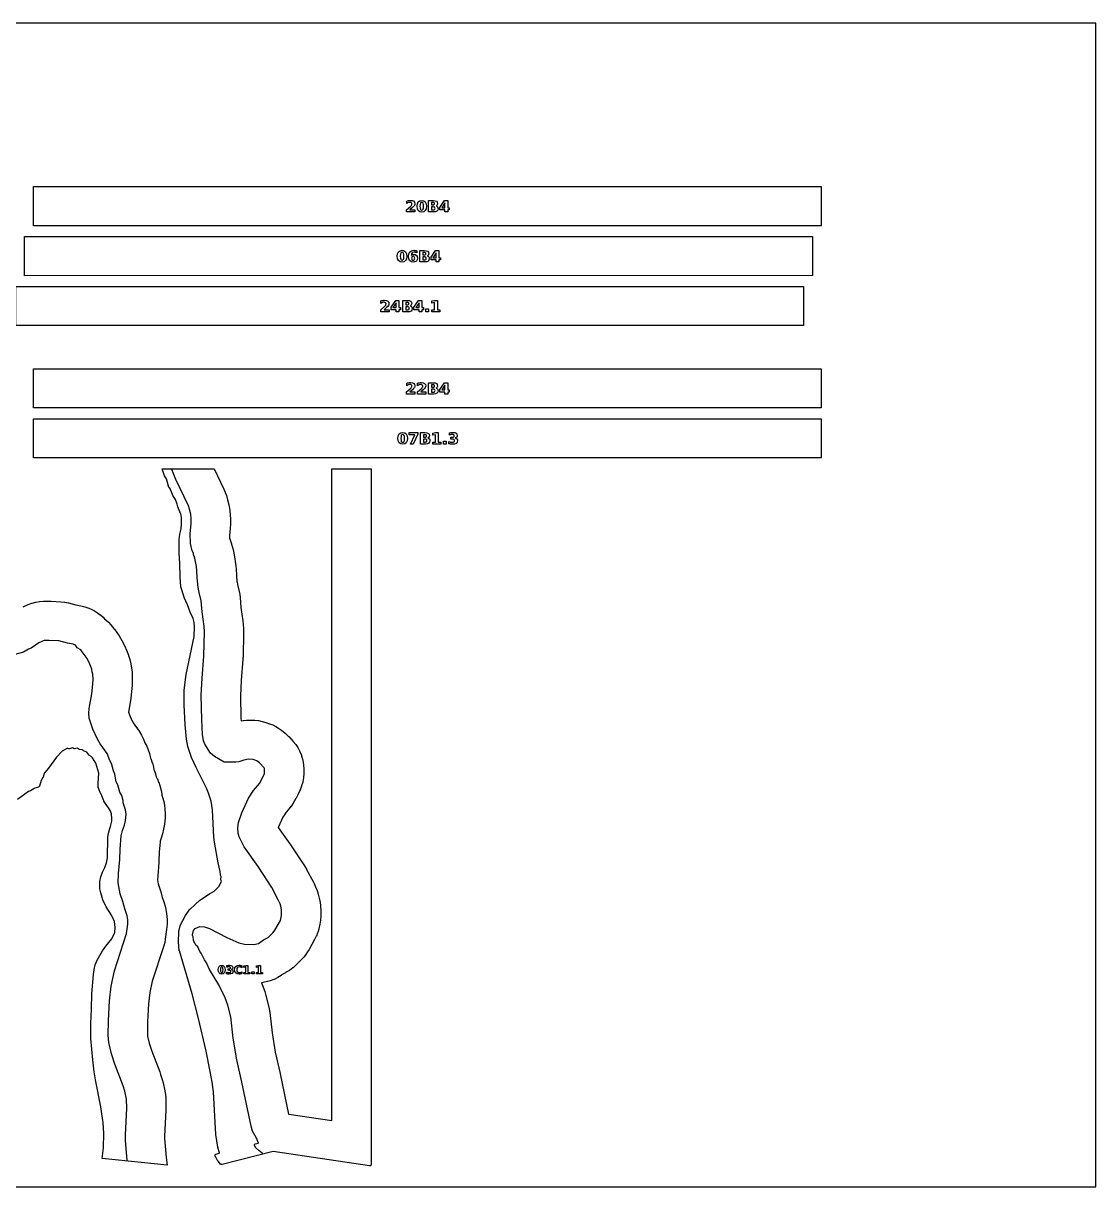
# Model space of a CAD drawing. Header units: millimetres. Extents: x 0 to 841, y 0 to 594.
# Drawn here: x 293 to 841, y 0 to 594 of the extents above; entities that cross this region are included whole.
import ezdxf

# ---------------------------------------------------------------- set-up
doc = ezdxf.new("R2010")
doc.units = ezdxf.units.MM
for name, color, linetype in [('CUT', 1, 'Continuous'), ('ENGRAVE', 5, 'Continuous'), ('SHEET_EDGE_DO_NOT_CUT', 8, 'Continuous')]:
    doc.layers.add(name, color=color, linetype=linetype)

msp = doc.modelspace()

# ---------------------------------------------------------------- linework, layer by layer
at = {"layer": 'CUT'}
for points in [[(298.62, 490.63), (298.62, 510.62), (700.84, 510.62), (700.84, 490.65), (298.62, 490.63)], [(294.12, 465.13), (294.12, 485.12), (696.34, 485.12), (696.34, 465.14), (294.12, 465.13)], [(289.62, 439.62), (289.62, 459.62), (691.84, 459.62), (691.84, 439.62), (289.62, 439.62)], [(298.62, 397.62), (298.62, 417.62), (700.84, 417.62), (700.84, 397.62), (298.62, 397.62)], [(700.84, 392.12), (700.84, 372.12), (298.62, 372.12), (298.62, 392.12), (700.84, 392.12)], [(471.03, 11.44), (471.03, 11.38), (471.02, 11.33), (471, 11.28), (470.91, 11.02), (470.89, 10.97), (470.87, 10.92), (470.84, 10.88), (470.81, 10.84), (470.77, 10.8), (470.73, 10.77), (470.69, 10.74), (470.65, 10.71), (470.61, 10.69), (470.56, 10.67), (470.5, 10.65), (470.45, 10.64), (470.41, 10.63), (470.36, 10.63), (470.31, 10.63), (470.26, 10.63), (421.04, 18.03), (421.03, 18.03), (421.02, 18.03), (394.91, 11.3), (394.86, 11.29), (394.8, 11.28), (394.75, 11.29), (394.69, 11.29), (394.56, 11.32), (394.5, 11.33), (394.45, 11.35), (394.4, 11.37), (394.36, 11.4), (394.22, 11.5), (394.18, 11.53), (394.14, 11.57), (392.88, 13), (392.85, 13.04), (392.82, 13.09), (391.51, 15.36), (391.49, 15.4), (391.47, 15.44), (391.46, 15.48), (391.45, 15.52), (391.37, 15.96), (391.37, 16.01), (391.37, 16.06), (391.37, 16.11), (391.38, 16.16), (391.39, 16.21), (391.41, 16.27), (391.43, 16.32), (391.46, 16.36), (391.48, 16.4), (391.51, 16.44), (391.55, 16.47), (391.58, 16.51), (391.62, 16.54), (391.65, 16.56), (391.69, 16.59), (391.74, 16.6), (391.78, 16.62), (393.59, 17.14), (393.6, 17.15), (393.6, 17.16), (392.83, 20.24), (392.82, 20.28), (391.73, 26.64), (391.72, 26.7), (390.5, 48.41), (390.49, 48.43), (389.86, 53.44), (389.86, 53.45), (388.9, 58.8), (388.9, 58.81), (386.83, 69.22), (386.83, 69.23), (382.89, 85.93), (382.89, 85.93), (379.63, 98.44), (379.62, 98.44), (373.11, 120.36), (373.09, 120.41), (373.09, 120.45), (372.62, 124.97), (372.61, 125.01), (372.61, 125.05), (372.85, 130.21), (372.85, 130.25), (372.86, 130.29), (373.51, 133.27), (373.52, 133.31), (373.54, 133.35), (373.56, 133.39), (376.2, 138.45), (376.24, 138.51), (378.51, 141.65), (378.54, 141.69), (378.57, 141.73), (383.5, 146.31), (383.53, 146.34), (383.57, 146.37), (388.5, 149.57), (388.53, 149.59), (390.91, 150.94), (390.92, 150.95), (390.93, 150.95), (393.41, 153.43), (393.42, 153.43), (393.42, 153.44), (394.58, 155.92), (394.58, 155.93), (394.58, 155.95), (394.36, 156.7), (394.35, 156.75), (394.34, 156.8), (394.34, 156.85), (394.38, 158.42), (394.38, 158.43), (394.38, 158.44), (394.13, 158.99), (394.11, 159.03), (394.1, 159.07), (394.09, 159.12), (394.08, 159.16), (393.93, 160.94), (393.92, 160.98), (392.92, 165.33), (392.92, 165.36), (391.01, 175.94), (391.01, 175.98), (390.73, 178.44), (390.73, 178.47), (389.99, 192.37), (389.99, 192.38), (389.41, 196.8), (389.41, 196.81), (389.41, 196.83), (388.07, 200.91), (388.07, 200.93), (387.01, 203.41), (387, 203.43), (381.65, 214.01), (381.64, 214.03), (379.34, 219.16), (379.33, 219.21), (377.47, 224.77), (377.45, 224.83), (376.72, 228.45), (376.72, 228.51), (376.1, 235.94), (376.1, 235.95), (375.55, 245.89), (375.55, 245.93), (375.61, 253.45), (375.62, 253.5), (376.56, 261.47), (376.57, 261.52), (380.75, 280.92), (380.75, 280.93), (380.75, 280.94), (380.92, 285.78), (380.92, 285.82), (380.69, 288.08), (380.68, 288.09), (380.68, 288.1), (380.16, 290.05), (380.16, 290.06), (380.16, 290.07), (378.59, 293.38), (378.57, 293.42), (377.21, 297.12), (377.21, 297.14), (375.51, 300.85), (375.48, 300.92), (373.89, 306.31), (373.88, 306.37), (373.87, 306.42), (373.59, 310.99), (373.58, 311.01), (373.39, 318.29), (373.39, 318.3), (373.03, 323.44), (373.03, 323.47), (372.98, 330.31), (372.99, 330.37), (373.31, 333.15), (373.32, 333.21), (373.96, 335.9), (373.97, 335.93), (374.27, 338.39), (374.27, 338.43), (374.25, 341.64), (374.25, 341.65), (374.25, 341.67), (373.78, 343.67), (373.78, 343.68), (373.77, 343.69), (372.3, 347.08), (372.28, 347.14), (372.27, 347.2), (372.06, 348.42), (372.06, 348.43), (372.05, 348.44), (371.13, 350.91), (371.12, 350.92), (371.12, 350.93), (370.06, 352.38), (370.03, 352.43), (370.01, 352.48), (368.54, 356.05), (368.53, 356.06), (368.52, 356.07), (367.62, 357.46), (367.59, 357.51), (367.57, 357.55), (367.56, 357.6), (366.48, 361.36), (366.47, 361.37), (366.46, 361.39), (365.59, 362.94), (365.57, 362.97), (365.56, 363.01), (364.27, 366.5), (390.87, 366.5), (395.77, 356.22), (395.78, 356.2), (396.48, 354.53), (396.49, 354.51), (397.1, 352.85), (397.11, 352.82), (397.76, 350.71), (397.77, 350.68), (398.38, 348.2), (398.38, 348.17), (398.86, 345.38), (398.87, 345.35), (399.11, 342.92), (399.11, 342.9), (399.2, 340.98), (399.2, 340.95), (399.2, 338.49), (399.2, 338.46), (399.06, 336.07), (399.06, 336.04), (398.63, 332.52), (398.63, 332.51), (398.63, 332.5), (398.67, 331.17), (398.67, 331.16), (398.67, 331.15), (399.02, 330.33), (399.04, 330.28), (399.68, 328.18), (399.69, 328.13), (399.7, 328.09), (400.26, 326.44), (400.27, 326.39), (400.68, 324.64), (400.69, 324.62), (401.47, 320.44), (401.48, 320.43), (401.65, 319.31), (401.66, 319.29), (401.94, 317.07), (401.95, 317.05), (402.1, 315.26), (402.1, 315.24), (402.21, 312.2), (402.21, 312.19), (402.53, 308.65), (402.54, 308.62), (402.73, 307.57), (402.73, 307.55), (403.63, 303.89), (403.63, 303.87), (403.94, 302.36), (403.95, 302.32), (404.14, 300.78), (404.14, 300.77), (404.56, 295.75), (404.56, 295.74), (405.57, 288.86), (405.57, 288.84), (405.74, 287.25), (405.74, 287.23), (405.9, 284.75), (405.9, 284.73), (405.94, 282.93), (405.94, 282.91), (405.61, 270.42), (405.6, 270.41), (405.55, 269.42), (405.55, 269.41), (404.71, 258.38), (404.71, 258.37), (404.31, 250.63), (404.31, 250.62), (404.58, 239.15), (404.58, 239.14), (404.64, 237.9), (404.64, 237.88), (404.65, 237.89), (405.75, 238.08), (405.79, 238.08), (407.44, 238.23), (407.48, 238.23), (409.15, 238.23), (409.17, 238.23), (411.55, 238.13), (411.58, 238.13), (413.49, 237.96), (413.54, 237.95), (415.42, 237.59), (415.47, 237.58), (417.32, 237.04), (417.34, 237.03), (419.17, 236.39), (419.19, 236.38), (420.76, 235.76), (420.8, 235.75), (422.29, 235), (422.33, 234.98), (423.77, 234.09), (423.79, 234.08), (425.26, 233.09), (425.28, 233.07), (427.16, 231.63), (427.21, 231.59), (428.9, 229.94), (428.92, 229.92), (431.28, 227.31), (431.3, 227.3), (432.5, 225.83), (432.53, 225.79), (433.58, 224.22), (433.61, 224.18), (434.5, 222.52), (434.53, 222.48), (435.26, 220.74), (435.27, 220.69), (435.84, 218.88), (435.84, 218.85), (435.95, 218.45), (435.95, 218.43), (436.29, 216.82), (436.3, 216.78), (436.51, 215.15), (436.51, 215.11), (436.58, 213.46), (436.58, 213.44), (436.58, 210.95), (436.58, 210.92), (436.47, 208.81), (436.46, 208.76), (436.12, 206.68), (436.11, 206.63), (435.55, 204.6), (435.53, 204.55), (434.75, 202.58), (434.74, 202.56), (433.61, 200.1), (433.6, 200.07), (432.67, 198.3), (432.66, 198.28), (431.19, 195.78), (431.18, 195.77), (430.36, 194.49), (430.34, 194.46), (429.42, 193.26), (429.41, 193.24), (427.13, 190.47), (427.12, 190.45), (425.97, 188.7), (425.96, 188.7), (425.96, 188.69), (423.66, 183.67), (423.65, 183.64), (423.6, 183.48), (423.59, 183.47), (423.6, 183.46), (429.59, 174.99), (429.6, 174.99), (429.93, 174.51), (429.93, 174.5), (437, 163.87), (437.01, 163.85), (438.07, 162.06), (438.08, 162.04), (441.52, 155.46), (441.53, 155.46), (441.86, 154.79), (441.86, 154.78), (442.67, 153.09), (442.68, 153.07), (443.43, 151.25), (443.45, 151.2), (444.02, 149.32), (444.03, 149.29), (444.51, 147.35), (444.51, 147.33), (444.93, 145.12), (444.93, 145.09), (445.13, 143.56), (445.14, 143.52), (445.3, 140.77), (445.3, 140.74), (445.27, 138.24), (445.27, 138.22), (445.15, 136.17), (445.14, 136.12), (444.8, 134.1), (444.79, 134.07), (444.24, 131.59), (444.24, 131.57), (443.74, 129.75), (443.72, 129.7), (443.05, 127.94), (443.03, 127.9), (442.19, 126.2), (442.18, 126.18), (439.4, 121.2), (439.39, 121.19), (438.6, 119.88), (438.58, 119.85), (437.68, 118.61), (437.67, 118.6), (436.77, 117.45), (436.76, 117.43), (435.31, 115.78), (435.29, 115.76), (432.83, 113.24), (432.81, 113.22), (431.17, 111.73), (431.13, 111.7), (429.35, 110.41), (429.3, 110.38), (427.37, 109.29), (427.35, 109.28), (426.32, 108.77), (426.31, 108.77), (426.31, 108.76), (425.14, 107.93), (425.12, 107.92), (423.36, 106.8), (423.31, 106.78), (421.46, 105.86), (421.41, 105.84), (419.47, 105.12), (419.42, 105.11), (417.4, 104.6), (417.37, 104.59), (415, 104.13), (414.99, 104.13), (414.99, 104.11), (415.33, 103.33), (415.34, 103.31), (416.68, 99.63), (416.68, 99.61), (417.28, 97.67), (417.29, 97.65), (418.79, 91.69), (418.8, 91.65), (419.28, 89.02), (419.28, 88.99), (420.44, 78.64), (420.44, 78.63), (422.06, 68.67), (422.06, 68.66), (424.51, 57.85), (424.51, 57.85), (424.57, 57.58), (424.57, 57.57), (428.91, 37.09), (428.91, 37.08), (428.93, 37.07), (451.02, 33.75), (451.03, 33.75), (451.03, 33.76), (451.03, 366.5), (471.03, 366.5), (471.03, 11.44)]]:
    msp.add_lwpolyline(points, close=True, dxfattribs=at)
msp.add_lwpolyline([(293.36, 296.05), (295.97, 297.2), (295.99, 297.21), (297.83, 297.91), (297.88, 297.93), (299.76, 298.43), (299.81, 298.45), (301.74, 298.76), (301.79, 298.77), (303.75, 298.89), (303.78, 298.89), (306.28, 298.93), (306.3, 298.93), (307.62, 298.9), (307.64, 298.9), (312.61, 298.63), (312.63, 298.63), (314.51, 298.44), (314.55, 298.43), (316.4, 298.06), (316.42, 298.05), (320.24, 297.09), (320.26, 297.09), (322.72, 296.61), (322.75, 296.61), (324.81, 296.09), (324.86, 296.07), (326.86, 295.34), (326.88, 295.33), (328.1, 294.8), (328.12, 294.79), (329.72, 294.01), (329.76, 293.98), (331.29, 293.06), (331.32, 293.04), (332.75, 291.98), (332.79, 291.95), (334.12, 290.77), (334.15, 290.73), (334.83, 290), (334.84, 290), (334.85, 289.99), (335.52, 289.49), (335.55, 289.46), (336.87, 288.26), (336.91, 288.23), (338.12, 286.91), (338.14, 286.9), (338.86, 286.03), (338.87, 286.02), (339.9, 284.68), (339.91, 284.67), (342.31, 281.26), (342.33, 281.23), (343.74, 278.89), (343.76, 278.86), (345.22, 276.01), (345.23, 275.99), (346.14, 273.96), (346.15, 273.93), (347.14, 271.32), (347.15, 271.3), (347.81, 269.18), (347.83, 269.12), (348.25, 266.94), (348.26, 266.91), (348.27, 266.83), (348.27, 266.81), (348.69, 264.97), (348.7, 264.91), (348.95, 262.65), (348.95, 262.62), (349.07, 260.15), (349.07, 260.13), (349.08, 258.49), (349.08, 258.47), (349, 255.99), (349, 255.97), (348.88, 254.37), (348.88, 254.35), (348.31, 249.38), (348.31, 249.36), (348.14, 248.22), (348.14, 248.2), (347.12, 242.37), (347.12, 242.36), (347.12, 242.35), (347.62, 240.88), (347.63, 240.86), (348.91, 237.99), (348.93, 237.97), (349.57, 236.86), (349.58, 236.85), (352.58, 232.54), (352.6, 232.51), (353.79, 230.57), (353.82, 230.52), (354.78, 228.44), (354.79, 228.42), (355.48, 226.67), (355.49, 226.64), (356.43, 224.94), (356.45, 224.89), (357.23, 223.08), (357.24, 223.03), (357.84, 221.13), (357.84, 221.1), (358.41, 218.88), (358.42, 218.88), (358.42, 218.87), (358.51, 218.65), (358.52, 218.63), (359.3, 216.49), (359.32, 216.44), (359.85, 214.23), (359.86, 214.2), (360.07, 213), (360.08, 212.99), (360.08, 212.98), (360.23, 212.65), (360.24, 212.61), (360.84, 210.89), (360.85, 210.87), (361.32, 209.29), (361.32, 209.28), (361.33, 209.27), (361.85, 208.27), (361.87, 208.23), (362.53, 206.61), (362.55, 206.57), (363.07, 204.89), (363.08, 204.87), (363.74, 202.33), (363.75, 202.3), (364.14, 200.47), (364.14, 200.42), (364.2, 199.94), (364.2, 199.92), (364.2, 199.91), (364.69, 198.4), (364.69, 198.37), (365.15, 196.65), (365.16, 196.61), (365.47, 194.86), (365.47, 194.83), (365.73, 192.79), (365.73, 192.76), (365.88, 190.6), (365.88, 190.54), (365.8, 188.37), (365.79, 188.34), (365.49, 185.14), (365.48, 185.11), (365.08, 182.61), (365.07, 182.58), (364.52, 180.16), (364.51, 180.13), (363.9, 178), (363.89, 177.97), (363.36, 176.46), (363.35, 176.43), (363.26, 176.03), (363.26, 176), (362.78, 171.01), (362.78, 171), (362.63, 166.47), (362.63, 166.46), (362.58, 165.62), (362.58, 165.61), (362.06, 158.7), (362.06, 158.69), (361.98, 156.68), (361.98, 156.67), (361.98, 156.65), (362.35, 154.68), (362.36, 154.64), (363.21, 152.11), (363.22, 152.09), (363.66, 150.6), (363.66, 150.58), (364.41, 147.65), (364.41, 147.63), (365.33, 145.04), (365.34, 145.01), (365.86, 143.29), (365.87, 143.25), (366.23, 141.48), (366.24, 141.46), (366.55, 139.46), (366.56, 139.44), (366.74, 137.94), (366.74, 137.9), (366.8, 136.39), (366.8, 136.37), (366.81, 134.1), (366.81, 134.06), (366.62, 131.28), (366.61, 131.25), (365.94, 126.45), (365.94, 126.43), (365.63, 124.73), (365.62, 124.69), (365.15, 123.03), (365.15, 123.01), (359.29, 105.01), (359.29, 104.99), (357.97, 99.12), (357.96, 99.09), (357.32, 93.32), (357.32, 93.3), (356.89, 84.26), (356.89, 84.26), (356.77, 78.22), (356.77, 78.19), (356.9, 76.87), (356.9, 76.84), (357.7, 73.25), (357.71, 73.23), (359.01, 69.26), (359.02, 69.25), (363.09, 58.63), (363.1, 58.62), (363.53, 57.36), (363.54, 57.34), (364.33, 54.76), (364.34, 54.74), (364.77, 53.1), (364.77, 53.08), (365.68, 48.88), (365.69, 48.86), (365.99, 47.06), (365.99, 47.01), (366.13, 45.19), (366.13, 45.16), (366.25, 40.71), (366.25, 40.69), (366.23, 39.19), (366.23, 39.17), (365.57, 25.85), (365.57, 25.83), (365.58, 24.59), (365.58, 24.57), (366.31, 14.97), (366.31, 14.95), (366.8, 10.98), (366.81, 10.95), (366.81, 10.93), (333.7, 14.33), (334.32, 19.81), (334.32, 19.81), (334.32, 19.83), (334.5, 27.37), (334.5, 27.39), (334.16, 32.63), (334.16, 32.65), (333.04, 40.81), (333.04, 40.82), (330.31, 54.53), (330.3, 54.55), (329.65, 58.58), (329.64, 58.6), (328.89, 64.8), (328.89, 64.82), (327.95, 75.74), (327.95, 75.78), (327.84, 83.35), (327.84, 83.38), (328.22, 90.83), (328.22, 90.84), (328.39, 98.37), (328.39, 98.4), (329.21, 108.34), (329.21, 108.36), (329.56, 110.82), (329.57, 110.87), (330.18, 113.27), (330.2, 113.33), (331.11, 115.63), (331.12, 115.67), (331.14, 115.71), (333.92, 120.37), (333.93, 120.4), (335.58, 122.76), (335.6, 122.79), (338.59, 126.48), (338.6, 126.49), (338.6, 126.5), (340.13, 129.81), (340.14, 129.82), (340.14, 129.84), (340.41, 132.29), (340.41, 132.31), (340.41, 132.32), (340.02, 135.36), (340.02, 135.37), (340.02, 135.38), (338.45, 138.66), (338.43, 138.69), (335.76, 142.86), (335.72, 142.92), (334.11, 146.41), (334.09, 146.47), (332.96, 150.06), (332.95, 150.11), (332.55, 152.1), (332.54, 152.15), (332.54, 152.2), (332.57, 155.69), (332.57, 155.73), (332.58, 155.77), (332.98, 158.16), (332.99, 158.2), (333, 158.24), (333.81, 160.55), (333.84, 160.61), (335.03, 162.99), (335.04, 163.01), (335.99, 165.41), (335.99, 165.42), (335.99, 165.43), (336.43, 167.88), (336.43, 167.89), (336.43, 167.9), (336.67, 178.22), (336.67, 178.26), (336.89, 180.44), (336.9, 180.48), (336.91, 180.52), (337.53, 182.83), (337.54, 182.87), (337.56, 182.91), (338.01, 183.87), (338.01, 183.88), (338.02, 183.9), (338.63, 186.64), (338.63, 186.65), (338.63, 186.66), (338.7, 187.77), (338.7, 187.78), (338.7, 187.78), (338.46, 190.3), (338.46, 190.31), (338.45, 190.32), (337.81, 192.03), (337.81, 192.04), (337.8, 192.05), (337.28, 192.93), (337.27, 192.94), (334.52, 196.9), (334.49, 196.95), (334.46, 197), (333.16, 200.38), (333.15, 200.41), (332.32, 201.98), (332.31, 202.01), (332.29, 202.05), (331.76, 203.62), (331.74, 203.67), (331.73, 203.71), (331.73, 203.76), (331.62, 206.02), (331.63, 206.08), (331.96, 211.08), (331.96, 211.09), (331.96, 211.1), (330.48, 216.26), (330.48, 216.27), (330.47, 216.28), (328.76, 218.93), (328.76, 218.94), (328.75, 218.95), (328.1, 219.63), (328.09, 219.63), (328.09, 219.64), (326.96, 220.33), (326.92, 220.36), (326.88, 220.39), (326.85, 220.42), (326.82, 220.46), (325.81, 221.85), (325.8, 221.86), (325.79, 221.87), (324.11, 222.62), (324.05, 222.65), (324.01, 222.68), (323.42, 223.12), (323.42, 223.13), (323.4, 223.13), (322.11, 223.27), (322.07, 223.27), (322.02, 223.29), (321.97, 223.3), (321.93, 223.32), (320.99, 223.83), (320.97, 223.83), (320.96, 223.83), (319.65, 223.57), (319.61, 223.56), (319.56, 223.56), (319.51, 223.56), (319.46, 223.56), (319.42, 223.58), (319.37, 223.59), (319.33, 223.61), (318.49, 224.03), (318.48, 224.03), (318.47, 224.03), (316.97, 223.65), (316.93, 223.64), (316.88, 223.63), (316.83, 223.63), (316.78, 223.64), (316.73, 223.65), (315.96, 223.83), (315.95, 223.83), (315.94, 223.83), (313.3, 222.36), (313.28, 222.36), (313.28, 222.35), (310.46, 219.37), (310.44, 219.35), (306.28, 213.76), (306.27, 213.74), (304.35, 211.41), (304.33, 211.39), (304.04, 210.93), (304.04, 210.92), (304.03, 210.91), (303.51, 209.03), (303.49, 208.98), (303.47, 208.94), (303.45, 208.9), (302.57, 207.46), (302.56, 207.44), (302.56, 207.43), (301.67, 204.59), (301.65, 204.53), (301.63, 204.48), (301.54, 204.33), (301.51, 204.3), (301.48, 204.26), (301.45, 204.22), (301.41, 204.19), (301.38, 204.17), (301.23, 204.08), (301.18, 204.05), (301.12, 204.03), (298.76, 203.23), (298.75, 203.22), (298.74, 203.22), (297.15, 202.17), (297.1, 202.14), (297.05, 202.11), (296.09, 201.76), (296.08, 201.76), (296.07, 201.75), (290.41, 197.77)], dxfattribs=at)
at = {"layer": 'ENGRAVE'}
for points in [[(490.82, 498.77), (493.39, 498.77), (493.39, 497.66), (489.15, 497.66), (489.15, 498.77), (491.28, 500.65), (491.53, 500.9), (491.7, 501.15), (491.8, 501.4), (491.84, 501.66), (491.77, 502.03), (491.56, 502.32), (491.24, 502.51), (490.83, 502.57), (490.46, 502.54), (490.06, 502.42), (489.63, 502.24), (489.17, 501.98), (489.17, 503.26), (489.67, 503.41), (490.17, 503.51), (490.66, 503.58), (491.14, 503.6), (492.07, 503.49), (492.77, 503.14), (493.21, 502.59), (493.35, 501.86), (493.29, 501.4), (493.11, 500.97), (492.72, 500.49), (492.07, 499.86), (490.82, 498.77)], [(499.27, 500.57), (499.11, 499.29), (498.64, 498.34), (497.89, 497.75), (496.87, 497.55), (495.85, 497.75), (495.09, 498.34), (494.62, 499.29), (494.47, 500.57), (494.62, 501.86), (495.09, 502.81), (495.85, 503.4), (496.87, 503.6), (497.89, 503.4), (498.64, 502.81), (499.11, 501.86), (499.27, 500.57)], [(497.77, 500.59), (497.71, 501.52), (497.56, 502.13), (497.29, 502.46), (496.87, 502.57), (496.46, 502.46), (496.18, 502.13), (496.02, 501.52), (495.97, 500.59), (496.02, 499.64), (496.18, 499.03), (496.46, 498.69), (496.87, 498.57), (497.28, 498.69), (497.56, 499.03), (497.71, 499.64), (497.77, 500.59)], [(504.17, 500.79), (504.6, 500.58), (504.92, 500.27), (505.12, 499.84), (505.19, 499.34), (505.04, 498.6), (504.62, 498.08), (503.9, 497.77), (502.88, 497.66), (500.39, 497.66), (500.39, 503.5), (502.64, 503.5), (503.69, 503.4), (504.4, 503.13), (504.81, 502.65), (504.95, 501.95), (504.9, 501.56), (504.75, 501.23), (504.51, 500.97), (504.17, 500.79)], [(502.72, 501.24), (503.03, 501.28), (503.26, 501.39), (503.4, 501.59), (503.44, 501.86), (503.4, 502.12), (503.26, 502.31), (503.03, 502.43), (502.72, 502.47), (501.89, 502.47), (501.89, 501.24), (502.72, 501.24)], [(502.77, 498.69), (503.17, 498.74), (503.45, 498.88), (503.63, 499.12), (503.68, 499.46), (503.63, 499.79), (503.46, 500.03), (503.17, 500.17), (502.77, 500.22), (501.89, 500.22), (501.89, 498.69), (502.77, 498.69)], [(508.44, 503.5), (510.12, 503.5), (510.12, 499.82), (510.95, 499.82), (510.95, 498.73), (510.12, 498.73), (510.12, 497.66), (508.69, 497.66), (508.69, 498.73), (506.11, 498.73), (506.11, 500.02), (508.44, 503.5)], [(508.69, 502.26), (507.05, 499.82), (508.69, 499.82), (508.69, 502.26)], [(489.2, 475.07), (489.05, 473.79), (488.58, 472.83), (487.82, 472.24), (486.8, 472.05), (485.78, 472.24), (485.03, 472.83), (484.56, 473.79), (484.4, 475.07), (484.56, 476.36), (485.03, 477.31), (485.78, 477.9), (486.8, 478.1), (487.82, 477.9), (488.58, 477.31), (489.05, 476.36), (489.2, 475.07)], [(487.7, 475.08), (487.65, 476.01), (487.49, 476.62), (487.22, 476.96), (486.8, 477.07), (486.39, 476.96), (486.11, 476.62), (485.96, 476.01), (485.91, 475.08), (485.96, 474.14), (486.11, 473.52), (486.39, 473.18), (486.8, 473.07), (487.22, 473.18), (487.49, 473.52), (487.65, 474.14), (487.7, 475.08)], [(494.34, 477.84), (494.34, 476.76), (493.98, 476.91), (493.64, 477.02), (493.32, 477.08), (493, 477.1), (492.4, 477.01), (491.95, 476.73), (491.66, 476.27), (491.52, 475.62), (491.78, 475.79), (492.07, 475.91), (492.39, 475.98), (492.73, 476.01), (493.54, 475.88), (494.17, 475.48), (494.58, 474.88), (494.72, 474.11), (494.57, 473.27), (494.11, 472.61), (493.39, 472.19), (492.46, 472.05), (491.46, 472.24), (490.7, 472.81), (490.24, 473.74), (490.08, 474.99), (490.26, 476.28), (490.81, 477.26), (491.67, 477.88), (492.81, 478.09), (493.2, 478.07), (493.59, 478.03), (493.97, 477.95), (494.34, 477.84)], [(499.67, 475.28), (500.1, 475.08), (500.42, 474.76), (500.62, 474.34), (500.69, 473.83), (500.54, 473.1), (500.12, 472.57), (499.4, 472.26), (498.38, 472.16), (495.89, 472.16), (495.89, 477.99), (498.14, 477.99), (499.19, 477.9), (499.9, 477.62), (500.31, 477.15), (500.45, 476.45), (500.4, 476.06), (500.25, 475.72), (500.01, 475.46), (499.67, 475.28)], [(498.22, 475.73), (498.53, 475.77), (498.76, 475.89), (498.9, 476.08), (498.94, 476.35), (498.9, 476.62), (498.76, 476.81), (498.53, 476.93), (498.22, 476.97), (497.39, 476.97), (497.39, 475.73), (498.22, 475.73)], [(503.94, 477.99), (505.62, 477.99), (505.62, 474.31), (506.45, 474.31), (506.45, 473.22), (505.62, 473.22), (505.62, 472.16), (504.19, 472.16), (504.19, 473.22), (501.61, 473.22), (501.61, 474.51), (503.94, 477.99)], [(504.19, 476.75), (502.55, 474.31), (504.19, 474.31), (504.19, 476.75)], [(492.48, 475.04), (492.13, 474.97), (491.89, 474.78), (491.74, 474.46), (491.69, 474.01), (491.74, 473.57), (491.89, 473.25), (492.13, 473.06), (492.48, 472.99), (492.83, 473.06), (493.08, 473.25), (493.22, 473.57), (493.27, 474.01), (493.22, 474.46), (493.08, 474.78), (492.83, 474.97), (492.48, 475.04)], [(498.27, 473.18), (498.67, 473.23), (498.95, 473.37), (499.13, 473.61), (499.18, 473.95), (499.13, 474.28), (498.96, 474.52), (498.67, 474.66), (498.27, 474.71), (497.39, 474.71), (497.39, 473.18), (498.27, 473.18)], [(477.61, 447.76), (480.18, 447.76), (480.18, 446.66), (475.94, 446.66), (475.94, 447.76), (478.07, 449.64), (478.32, 449.9), (478.49, 450.14), (478.59, 450.4), (478.63, 450.66), (478.56, 451.03), (478.35, 451.32), (478.03, 451.5), (477.62, 451.57), (477.25, 451.53), (476.85, 451.42), (476.42, 451.23), (475.96, 450.97), (475.96, 452.25), (476.46, 452.4), (476.96, 452.5), (477.45, 452.57), (477.93, 452.59), (478.86, 452.48), (479.56, 452.13), (480, 451.58), (480.14, 450.85), (480.08, 450.39), (479.89, 449.96), (479.51, 449.48), (478.86, 448.86), (477.61, 447.76)], [(483.57, 452.49), (485.24, 452.49), (485.24, 448.81), (486.07, 448.81), (486.07, 447.72), (485.24, 447.72), (485.24, 446.66), (483.82, 446.66), (483.82, 447.72), (481.23, 447.72), (481.23, 449.01), (483.57, 452.49)], [(490.96, 449.78), (491.39, 449.58), (491.71, 449.26), (491.91, 448.84), (491.98, 448.33), (491.83, 447.59), (491.41, 447.07), (490.69, 446.76), (489.67, 446.66), (487.18, 446.66), (487.18, 452.49), (489.43, 452.49), (490.48, 452.4), (491.19, 452.12), (491.6, 451.64), (491.74, 450.94), (491.69, 450.55), (491.54, 450.22), (491.29, 449.96), (490.96, 449.78)], [(489.51, 450.23), (489.82, 450.27), (490.05, 450.39), (490.19, 450.58), (490.23, 450.85), (490.19, 451.11), (490.05, 451.31), (489.82, 451.43), (489.51, 451.46), (488.68, 451.46), (488.68, 450.23), (489.51, 450.23)], [(495.23, 452.49), (496.91, 452.49), (496.91, 448.81), (497.74, 448.81), (497.74, 447.72), (496.91, 447.72), (496.91, 446.66), (495.48, 446.66), (495.48, 447.72), (492.9, 447.72), (492.9, 449.01), (495.23, 452.49)], [(502.08, 447.69), (503.41, 447.69), (503.41, 451.46), (502.05, 451.18), (502.05, 452.21), (503.4, 452.49), (504.83, 452.49), (504.83, 447.69), (506.16, 447.69), (506.16, 446.66), (502.08, 446.66), (502.08, 447.69)], [(483.82, 451.25), (482.17, 448.81), (483.82, 448.81), (483.82, 451.25)], [(489.56, 447.68), (489.96, 447.73), (490.24, 447.87), (490.41, 448.11), (490.47, 448.45), (490.41, 448.78), (490.25, 449.02), (489.96, 449.16), (489.56, 449.21), (488.68, 449.21), (488.68, 447.68), (489.56, 447.68)], [(495.48, 451.25), (493.84, 448.81), (495.48, 448.81), (495.48, 451.25)], [(498.92, 448.17), (500.33, 448.17), (500.33, 446.66), (498.92, 446.66), (498.92, 448.17)], [(490.82, 405.76), (493.39, 405.76), (493.39, 404.66), (489.15, 404.66), (489.15, 405.76), (491.28, 407.64), (491.53, 407.9), (491.7, 408.14), (491.8, 408.4), (491.84, 408.66), (491.77, 409.03), (491.56, 409.32), (491.24, 409.5), (490.83, 409.57), (490.46, 409.53), (490.06, 409.42), (489.63, 409.23), (489.17, 408.97), (489.17, 410.25), (489.67, 410.4), (490.17, 410.5), (490.66, 410.57), (491.14, 410.59), (492.07, 410.48), (492.77, 410.13), (493.21, 409.58), (493.35, 408.85), (493.29, 408.39), (493.11, 407.96), (492.72, 407.48), (492.07, 406.86), (490.82, 405.76)], [(496.39, 405.76), (498.96, 405.76), (498.96, 404.66), (494.72, 404.66), (494.72, 405.76), (496.85, 407.64), (497.1, 407.9), (497.27, 408.14), (497.37, 408.4), (497.41, 408.66), (497.34, 409.03), (497.13, 409.32), (496.81, 409.5), (496.4, 409.57), (496.03, 409.53), (495.63, 409.42), (495.2, 409.23), (494.73, 408.97), (494.73, 410.25), (495.24, 410.4), (495.74, 410.5), (496.23, 410.57), (496.71, 410.59), (497.64, 410.48), (498.34, 410.13), (498.77, 409.58), (498.92, 408.85), (498.86, 408.39), (498.67, 407.96), (498.29, 407.48), (497.64, 406.86), (496.39, 405.76)], [(504.17, 407.78), (504.6, 407.58), (504.92, 407.26), (505.12, 406.84), (505.19, 406.33), (505.04, 405.59), (504.62, 405.07), (503.9, 404.76), (502.88, 404.66), (500.39, 404.66), (500.39, 410.49), (502.64, 410.49), (503.69, 410.4), (504.4, 410.12), (504.81, 409.64), (504.95, 408.94), (504.9, 408.55), (504.75, 408.22), (504.51, 407.96), (504.17, 407.78)], [(508.44, 410.49), (510.12, 410.49), (510.12, 406.81), (510.95, 406.81), (510.95, 405.72), (510.12, 405.72), (510.12, 404.66), (508.69, 404.66), (508.69, 405.72), (506.11, 405.72), (506.11, 407.01), (508.44, 410.49)], [(502.72, 408.23), (503.03, 408.27), (503.26, 408.39), (503.4, 408.58), (503.44, 408.85), (503.4, 409.11), (503.26, 409.31), (503.03, 409.43), (502.72, 409.46), (501.89, 409.46), (501.89, 408.23), (502.72, 408.23)], [(502.77, 405.68), (503.17, 405.73), (503.45, 405.87), (503.63, 406.11), (503.68, 406.45), (503.63, 406.78), (503.46, 407.02), (503.17, 407.16), (502.77, 407.21), (501.89, 407.21), (501.89, 405.68), (502.77, 405.68)], [(508.69, 409.25), (507.05, 406.81), (508.69, 406.81), (508.69, 409.25)], [(489.53, 382.07), (489.38, 380.78), (488.91, 379.83), (488.15, 379.24), (487.14, 379.04), (486.12, 379.24), (485.36, 379.83), (484.89, 380.78), (484.73, 382.07), (484.89, 383.35), (485.36, 384.31), (486.12, 384.9), (487.14, 385.09), (488.15, 384.9), (488.91, 384.31), (489.38, 383.35), (489.53, 382.07)], [(488.03, 382.08), (487.98, 383.01), (487.83, 383.62), (487.55, 383.95), (487.14, 384.07), (486.72, 383.95), (486.44, 383.62), (486.29, 383.01), (486.24, 382.08), (486.29, 381.14), (486.44, 380.52), (486.72, 380.18), (487.14, 380.07), (487.55, 380.18), (487.82, 380.52), (487.98, 381.14), (488.03, 382.08)], [(490.45, 384.99), (494.85, 384.99), (494.85, 384.14), (492.57, 379.16), (491.11, 379.16), (493.26, 383.88), (490.45, 383.88), (490.45, 384.99)], [(500, 382.28), (500.43, 382.08), (500.75, 381.76), (500.95, 381.34), (501.02, 380.83), (500.88, 380.09), (500.45, 379.57), (499.73, 379.26), (498.71, 379.16), (496.22, 379.16), (496.22, 384.99), (498.48, 384.99), (499.52, 384.9), (500.24, 384.62), (500.64, 384.14), (500.78, 383.44), (500.73, 383.05), (500.58, 382.72), (500.34, 382.46), (500, 382.28)], [(498.55, 382.73), (498.87, 382.77), (499.09, 382.89), (499.23, 383.08), (499.28, 383.35), (499.23, 383.61), (499.09, 383.81), (498.87, 383.93), (498.55, 383.96), (497.72, 383.96), (497.72, 382.73), (498.55, 382.73)], [(498.6, 380.18), (499, 380.23), (499.29, 380.37), (499.46, 380.61), (499.51, 380.95), (499.46, 381.28), (499.29, 381.52), (499, 381.66), (498.6, 381.71), (497.72, 381.71), (497.72, 380.18), (498.6, 380.18)], [(502.52, 380.19), (503.85, 380.19), (503.85, 383.96), (502.48, 383.68), (502.48, 384.71), (503.84, 384.99), (505.27, 384.99), (505.27, 380.19), (506.6, 380.19), (506.6, 379.16), (502.52, 379.16), (502.52, 380.19)], [(507.96, 380.67), (509.37, 380.67), (509.37, 379.16), (507.96, 379.16), (507.96, 380.67)], [(513.91, 382.3), (514.43, 382.09), (514.81, 381.77), (515.04, 381.34), (515.12, 380.81), (514.95, 380.05), (514.45, 379.49), (513.63, 379.16), (512.51, 379.04), (512.06, 379.06), (511.61, 379.12), (511.16, 379.21), (510.72, 379.33), (510.72, 380.49), (511.14, 380.31), (511.56, 380.17), (511.97, 380.09), (512.38, 380.07), (512.9, 380.12), (513.29, 380.27), (513.53, 380.52), (513.61, 380.87), (513.53, 381.22), (513.29, 381.47), (512.88, 381.62), (512.32, 381.68), (511.72, 381.68), (511.72, 382.64), (512.35, 382.64), (512.85, 382.69), (513.2, 382.82), (513.41, 383.05), (513.47, 383.36), (513.41, 383.66), (513.2, 383.88), (512.88, 384.02), (512.44, 384.07), (512.08, 384.05), (511.71, 383.98), (511.34, 383.88), (510.97, 383.74), (510.97, 384.84), (511.41, 384.95), (511.85, 385.03), (512.29, 385.08), (512.71, 385.09), (513.71, 385), (514.41, 384.72), (514.84, 384.25), (514.98, 383.6), (514.91, 383.13), (514.71, 382.76), (514.37, 382.48), (513.91, 382.3)], [(396.52, 110.8), (396.4, 109.84), (396.05, 109.12), (395.48, 108.68), (394.72, 108.53), (393.95, 108.68), (393.39, 109.12), (393.04, 109.84), (392.92, 110.8), (393.04, 111.77), (393.39, 112.48), (393.95, 112.92), (394.72, 113.07), (395.48, 112.92), (396.05, 112.48), (396.4, 111.77), (396.52, 110.8)], [(399.6, 110.98), (399.99, 110.82), (400.27, 110.58), (400.45, 110.26), (400.5, 109.86), (400.38, 109.29), (400.01, 108.87), (399.39, 108.62), (398.55, 108.53), (398.22, 108.55), (397.88, 108.59), (397.54, 108.65), (397.21, 108.75), (397.21, 109.62), (397.52, 109.48), (397.84, 109.38), (398.15, 109.32), (398.45, 109.3), (398.85, 109.34), (399.14, 109.45), (399.32, 109.64), (399.38, 109.9), (399.31, 110.16), (399.13, 110.35), (398.83, 110.47), (398.41, 110.51), (397.96, 110.51), (397.96, 111.23), (398.43, 111.23), (398.8, 111.27), (399.06, 111.37), (399.22, 111.54), (399.27, 111.77), (399.22, 112), (399.07, 112.16), (398.83, 112.27), (398.5, 112.3), (398.23, 112.28), (397.95, 112.24), (397.67, 112.16), (397.4, 112.06), (397.4, 112.88), (397.73, 112.97), (398.06, 113.02), (398.38, 113.06), (398.7, 113.07), (399.45, 113), (399.98, 112.79), (400.29, 112.44), (400.4, 111.95), (400.35, 111.6), (400.2, 111.32), (399.95, 111.11), (399.6, 110.98)], [(405, 108.86), (404.68, 108.72), (404.35, 108.61), (404.01, 108.55), (403.65, 108.53), (402.67, 108.69), (401.92, 109.14), (401.44, 109.86), (401.28, 110.8), (401.44, 111.74), (401.92, 112.46), (402.67, 112.92), (403.65, 113.07), (404.01, 113.05), (404.35, 112.99), (404.68, 112.89), (405, 112.75), (405, 111.84), (404.69, 112.03), (404.38, 112.15), (404.07, 112.23), (403.74, 112.25), (403.2, 112.16), (402.79, 111.87), (402.53, 111.41), (402.45, 110.8), (402.53, 110.2), (402.79, 109.74), (403.2, 109.45), (403.74, 109.35), (404.07, 109.37), (404.38, 109.45), (404.69, 109.58), (405, 109.76), (405, 108.86)], [(406.09, 109.4), (407.08, 109.4), (407.08, 112.22), (406.06, 112.01), (406.06, 112.78), (407.08, 112.99), (408.15, 112.99), (408.15, 109.4), (409.15, 109.4), (409.15, 108.62), (406.09, 108.62), (406.09, 109.4)], [(412.54, 109.4), (413.54, 109.4), (413.54, 112.22), (412.52, 112.01), (412.52, 112.78), (413.53, 112.99), (414.6, 112.99), (414.6, 109.4), (415.6, 109.4), (415.6, 108.62), (412.54, 108.62), (412.54, 109.4)], [(395.39, 110.81), (395.35, 111.51), (395.24, 111.96), (395.03, 112.22), (394.72, 112.3), (394.41, 112.22), (394.2, 111.96), (394.09, 111.51), (394.05, 110.81), (394.09, 110.1), (394.2, 109.64), (394.41, 109.39), (394.72, 109.3), (395.03, 109.39), (395.24, 109.64), (395.35, 110.1), (395.39, 110.81)], [(410.17, 109.75), (411.23, 109.75), (411.23, 108.62), (410.17, 108.62), (410.17, 109.75)]]:
    msp.add_lwpolyline(points, close=True, dxfattribs=at)
for points in [[(415.74, 16.98), (415.31, 17.21), (413.64, 18.51), (412.22, 19.89), (411.52, 20.97), (411.55, 21.49), (411.84, 21.82), (413.59, 22.31), (413.13, 23.03), (412.42, 24.86), (410.46, 28.44), (409.77, 30.96), (405.01, 53.43), (402.42, 64.85), (400.62, 75.92), (399.4, 86.78), (397.89, 92.77), (396.54, 96.47), (393.27, 103.15), (388.55, 110.9), (386.95, 114.35), (386.01, 115.76), (384.31, 119.21), (383.52, 120.18), (382.51, 122.42), (381.58, 123.3), (381.39, 123.79), (380.98, 124.18), (380.31, 125.9), (380.21, 127.61), (379.88, 128.25), (379.83, 128.56), (380.41, 130.89), (381.11, 131.88), (383.5, 132.87), (386, 132.71), (388.58, 131.82), (397.4, 127.31), (403.53, 124.51), (406.44, 123.84), (411.05, 123.73), (413.53, 124.22), (416.03, 126), (418.53, 127.23), (421.02, 129.77), (421.93, 130.93), (424.72, 135.93), (425.28, 138.43), (425.3, 140.96), (425.1, 142.53), (424.61, 144.49), (423.8, 146.19), (420.35, 152.78), (413.28, 163.43), (406.12, 173.53), (403.68, 178.58), (403.14, 180.53), (403.04, 183.43), (403.35, 185.93), (405.01, 190.97), (408.42, 198.43), (411.01, 202.35), (413.95, 205.93), (415.44, 208.45), (416.58, 210.93), (416.58, 213.45), (416.47, 213.87), (414.09, 216.5), (412.6, 217.5), (410.75, 218.15), (408.35, 218.25), (406.02, 217.74), (403.53, 216.98), (401.92, 216.79), (396.24, 216.74), (395.93, 216.81), (391.03, 219.65), (389.04, 221.39), (386.11, 225.92), (385.37, 227.62), (384.95, 230.96), (384.59, 238.42), (384.29, 250.91), (384.75, 259.66), (385.61, 270.94), (385.94, 283.45), (385.78, 285.95), (384.68, 293.46), (384.21, 299.11), (383.15, 303.41), (382.69, 305.97), (382.25, 310.91), (382.11, 314.49), (381.82, 316.73), (381.03, 320.93), (380.35, 322.7), (380.25, 323.43), (379.64, 324.66), (378.74, 328.43), (378.6, 333.43), (379.2, 338.46), (379.2, 340.95), (378.96, 343.41), (378.34, 345.91), (377.72, 347.6), (371.27, 361.13), (369.34, 366.2)], [(346.38, 13.33), (345.59, 23.73), (345.57, 26.25), (346.25, 40.17), (346.14, 44.64), (345.22, 48.86), (344.42, 51.46), (340.17, 62.55), (338.4, 67.93), (337.11, 73.71), (336.75, 77.44), (336.9, 84.93), (337.37, 94.9), (338.21, 102.42), (339.98, 110.3), (346.13, 129.21), (346.81, 134.03), (346.8, 136.33), (346.48, 138.35), (345.25, 141.83), (344.27, 145.68), (342.95, 149.59), (341.9, 155.21), (342.09, 159.85), (342.64, 167.13), (342.81, 172.3), (343.47, 179.15), (344.09, 181.94), (345.02, 184.59), (345.58, 187.04), (345.89, 190.27), (345.63, 192.34), (344.49, 195.93), (344.4, 197.24), (343.73, 199.81), (342.79, 201.42), (341.67, 205.19), (340.87, 206.74), (340.17, 210.69), (339.44, 212.37), (338.47, 216.14), (337.53, 217.65), (336.17, 221.11), (332.72, 226.07), (331.11, 228.8), (328.99, 233.54), (327.06, 239.21), (326.92, 241.71), (327.14, 244.22), (328.44, 251.65), (329.01, 256.64), (329.1, 259.15), (328.97, 261.64), (328.63, 262.82), (328.44, 264.23), (327.44, 266.86), (325.96, 269.74), (323.55, 273.16), (322.81, 274.04), (320.95, 275.08), (320.16, 276.44), (318.93, 276.98), (315.91, 277.56), (311.54, 278.66), (306.55, 278.93), (304.02, 278.9), (301.39, 277.74), (297.47, 275.01), (296.02, 274.39), (293.57, 272.87), (289.05, 271.7)]]:
    msp.add_lwpolyline(points, dxfattribs=at)
at = {"layer": 'SHEET_EDGE_DO_NOT_CUT'}
msp.add_lwpolyline([(0, 0), (841, 0), (841, 594), (0, 594)], close=True, dxfattribs=at)

doc.saveas('drawing.dxf')
